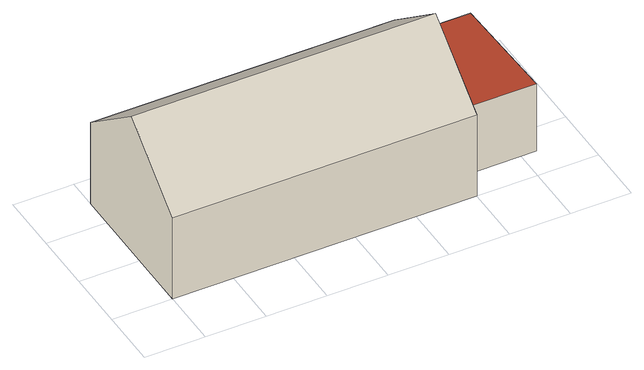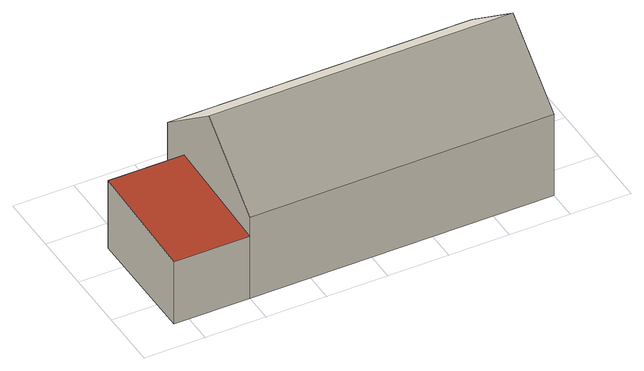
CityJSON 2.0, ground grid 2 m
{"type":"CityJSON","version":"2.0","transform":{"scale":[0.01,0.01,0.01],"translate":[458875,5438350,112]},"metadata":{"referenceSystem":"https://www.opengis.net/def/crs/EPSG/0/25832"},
"CityObjects":{
"building1":{"type":"Building","attributes":{"function":"1000","yearOfConstruction":1985,"roofType":"1030","measuredHeight":5,"storeysAboveGround":1,"storeyHeightsAboveGround":3,"EnergyPerformanceCertification.certificationName":"Test Certificate","EnergyPerformanceCertification.certificationid":"ID_0815","floorArea":50,"ownerName":"Smith"},"address":[{"country":"TestCountry","locality":"TestCity","thoroughfareNumber":"1","thoroughfareName":"TestStreet","postcode":"01234"}],"geometry":[{"type":"Solid","lod":"2","boundaries":[[[[0,1,2,3]],[[2,4,5,3]],[[0,6,7,1]],[[1,7,8,4,2]],[[3,5,9,6,0]],[[6,9,8,7]],[[4,8,9,5]]]],"semantics":{"surfaces":[{"type":"GroundSurface"},{"type":"WallSurface"}],"values":[[0,1,1,1,1,null,null]]}}]},
"otherconstruction1":{"type":"OtherConstruction","attributes":{"name":"Shed modelled as other construction"},"geometry":[{"type":"MultiSurface","lod":"2","boundaries":[[[10,11,12,13]],[[14,11,10,15]],[[14,15,16,1]],[[1,16,13,12]],[[14,1,12,11]],[[15,10,13,16]]],"semantics":{"surfaces":[{"type":"WallSurface"},{"type":"GroundSurface"},{"type":"RoofSurface"}],"values":[0,0,0,0,1,2]}}]}
},
"vertices":[
[0,500,0],[1000,500,0],[1000,0,0],[0,0,0],[1000,0,300],[0,0,300],[0,500,300],[1000,500,300],[1000,250,500],[0,250,500],
[1250,100,250],[1250,100,0],[1250,500,0],[1250,500,230],[1000,100,0],[1000,100,250],[1000,500,230]
]}
